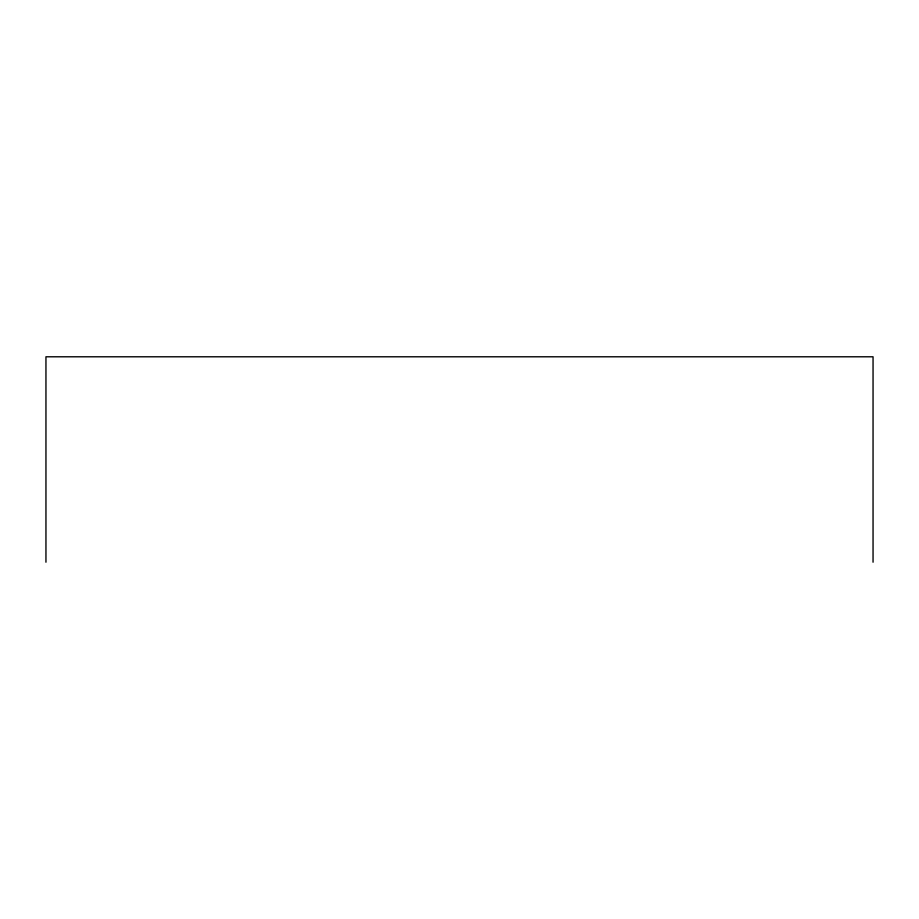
<?xml version="1.0" encoding="UTF-8"?>
<svg xmlns="http://www.w3.org/2000/svg" width="919" height="919" viewBox="0 0 919 919"><rect width="100%" height="100%" fill="white"/><g stroke="black" fill="none" stroke-linecap="round" stroke-linejoin="round"><path stroke-width="1.38" d="M873.05 562.21L873.05 356.79L45.95 356.79L45.95 562.21"/></g></svg>
